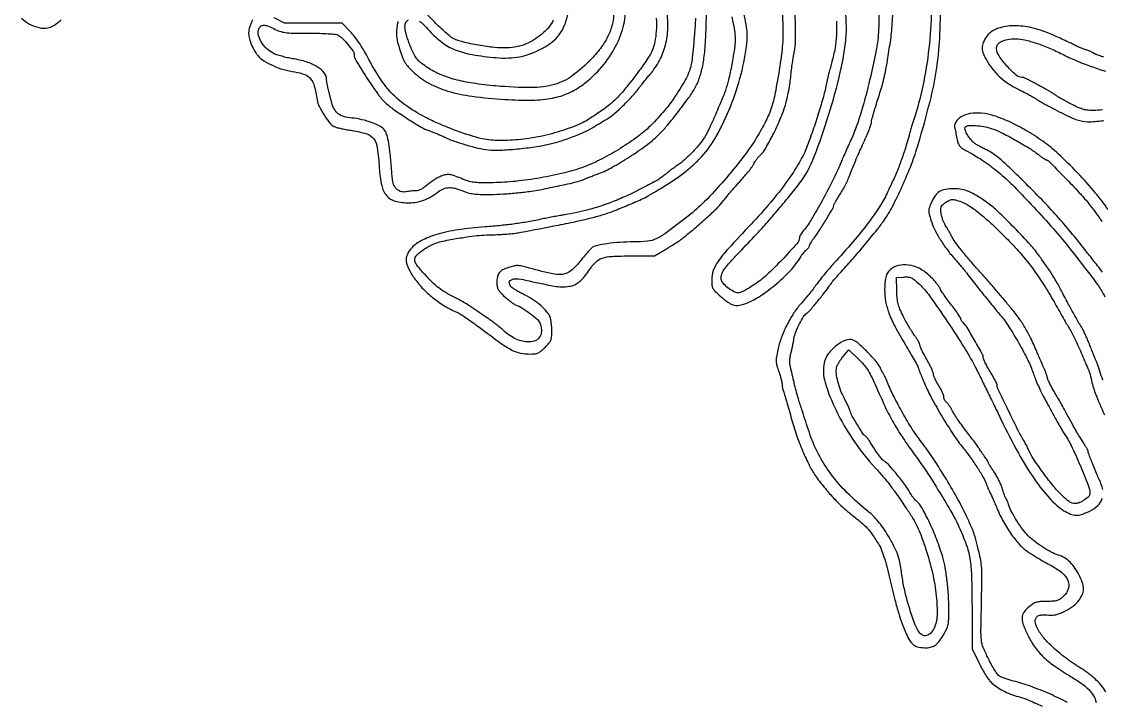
# Model space of a CAD drawing. Extents: x 0 to 2791, y 427 to 2463.
# Drawn here: x 768 to 1396, y 822 to 1217 of the extents above; entities that cross this region are included whole.
import ezdxf

# ---------------------------------------------------------------- set-up
doc = ezdxf.new("R2010")
doc.units = 0

msp = doc.modelspace()

# ---------------------------------------------------------------- linework, layer by layer
for points in [[(1159.620332, 1219.542266, -0.003709), (1158.987536, 1210.055557, -0.009907), (1157.690808, 1196.27705, -0.052713), (1156.049621, 1188.902449, -0.055806), (1152.937464, 1182.219154, -0.011909), (1146, 1171.422275, -0.021381), (1143.410667, 1167.927703, -0.009325), (1139.694407, 1163.507491, -0.009369), (1135.727716, 1159.132416, -0.01701), (1132.300748, 1155.731637, -0.03264), (1124.679997, 1149.540128, -0.017655), (1114.579017, 1142.897351, -0.01764), (1103.975548, 1136.950296, -0.031008), (1094.77576, 1132.909384, -0.0282), (1083.363916, 1129.435622, -0.016685), (1069.426079, 1126.526951, -0.016479), (1054.950699, 1124.495708, -0.02269), (1041.843109, 1123.694002, -0.005709), (1034.37984, 1123.661919, -0.032034), (1030.399475, 1123.945656, -0.046538), (1027.169412, 1124.695886, -0.020847), (1023.089256, 1126.24526, 0.011285), (1019.352275, 1127.746674, 0.050603), (1017.075417, 1128.348332, 0.070077), (1015.096859, 1128.382562, 0.035116), (1012.637066, 1127.902272, 0.046273), (1010.773315, 1127.210282, 0.021089), (1008.478956, 1125.986012, 0.020672), (1006.152438, 1124.482698, 0.0267), (1004.15702, 1122.907012, -0.021758), (1002.088543, 1121.240197, -0.034015), (1000.160362, 1120.013073, -0.040534), (998.432575, 1119.246173, -0.084378), (996.98421, 1119, 0.016538), (995.727341, 1118.958416, 0.009162), (994.197667, 1118.828898, 0.009128), (992.65135, 1118.640802, 0.014524), (991.337634, 1118.417527, -0.048556), (989.862671, 1118.269001, -0.065073), (988.530667, 1118.438591, -0.063253), (987.258834, 1118.950916, -0.04279), (985.962634, 1119.827843, -0.075394), (984.599317, 1121.321042, -0.082184), (983.788922, 1123.109458, -0.041287), (983.277886, 1125.934948, -0.006256), (982.796441, 1131.660316, 0.007257), (982.039587, 1140.450145, 0.018741), (981.164521, 1146.756276, 0.025231), (980.125012, 1151.281192, 0.077575), (978.815591, 1154.128031, 0.125046), (976.356748, 1156.355443, 0.031885), (971.416019, 1158.582638, 0.031806), (965.508454, 1160.38527, 0.035414), (959.627952, 1161.344981, -0.046844), (955.051145, 1162.199577, -0.093115), (951.764163, 1163.844148, -0.102236), (949.490557, 1166.449916, -0.065371), (947.983182, 1170.190114, 0.000045), (947.534446, 1171.928345, 0.000026), (946.99506, 1174.016489, 0.000026), (946.454064, 1176.109961, 0.000044), (946, 1177.86602, -0.010998), (945.617181, 1179.492784, -0.010063), (945.29375, 1181.183638, -0.010121), (945.065981, 1182.704763, -0.032109), (945, 1183.731161, 0.17384), (943.612399, 1187.601578, 0.083479), (939.578236, 1191.109552, 0.061865), (933.277238, 1193.965836, 0.035749), (925.163631, 1195.870374, -0.015416), (922.074036, 1196.464314, -0.013154), (918.85743, 1197.275579, -0.013353), (915.970117, 1198.168955, -0.036258), (913.997846, 1199.001099, -0.070334), (910.115711, 1201.727014, -0.067132), (907.070149, 1205.461643, -0.074365), (905.376933, 1209.448727, -0.141042), (905.470679, 1212.907619, -0.126068), (906.548175, 1214.633355, -0.179793), (908.191693, 1215.33998, -0.10294), (910.644431, 1214.957011, -0.027251), (914.293093, 1213.351479, 0.03181), (917.789833, 1211.850664, 0.053182), (920.89913, 1211.104371, 0.028665), (925.215421, 1210.793129, 0.00369), (934.48893, 1210.725532, -0.005887), (940.782004, 1210.65201, -0.010323), (945.984689, 1210.422412, -0.008881), (950.058451, 1210.085523, -0.095126), (951.640661, 1209.613453, -0.079638), (954.0213, 1207.846235, -0.01905), (957.335776, 1204.180995, -0.015073), (960.381393, 1200.312547, -0.16056), (961, 1198.435803, 0.137497), (961.963086, 1194.999801, 0.006823), (968.257843, 1184.964076, 0.010845), (974.764366, 1175.361865, 0.051545), (979.135239, 1170.380632, 0.032776), (984.176711, 1166.286733, 0.010893), (992.064053, 1160.951528, 0.009604), (1000.013615, 1156.036645, 0.055828), (1004.5, 1154.017047, -0.012848), (1006.320281, 1153.378992, -0.007205), (1008.5, 1152.515332, -0.007186), (1010.678269, 1151.578852, -0.011624), (1012.5, 1150.713084, 0.029076), (1017.534031, 1148.532553, 0.013013), (1024.37557, 1146.230351, 0.013032), (1031.528602, 1144.231317, 0.022013), (1037.625927, 1142.979883, 0.046894), (1043.690148, 1142.587025, 0.013125), (1053.186997, 1143.112507, 0.01341), (1063.688206, 1144.254703, 0.016036), (1073.5, 1145.910992, 0.026304), (1079.738641, 1147.516579, 0.013331), (1087.410149, 1150.154145, 0.013086), (1094.722017, 1153.108441, 0.036422), (1099.623994, 1155.678991, -0.00176), (1101.665797, 1156.937195, -0.001113), (1104.055864, 1158.391131, -0.001117), (1106.410704, 1159.809291, -0.00206), (1108.33302, 1160.950391, 0.045641), (1112.226307, 1163.746358, 0.014278), (1117.524923, 1168.609562, 0.014757), (1122.784455, 1174.031952, 0.025867), (1126.757796, 1178.85679, -0.006747), (1128.053388, 1180.558628, -0.003308), (1129.746789, 1182.692583, -0.003281), (1131.535976, 1184.88722, -0.004761), (1133.146273, 1186.798812, 0.055226), (1138.665451, 1194.879383, 0.060315), (1142.086402, 1203.741039, 0.055867), (1143.457113, 1213.734367, 0.038079), (1142.86697, 1225.199446, 0.013082)], [(986.459908, 1217.594144, 0.018266), (986.014965, 1215.105871, 0.020318), (985.649017, 1211.450793, 0.042924), (985.724835, 1208.605334, 0.036729), (986.299412, 1205.549573, 0.011412), (987.601044, 1201.058709, 0.015407), (989.156017, 1196.602638, 0.045326), (990.588022, 1193.691452, 0.04778), (992.47779, 1191.170291, 0.018642), (995.530255, 1188.05983, 0.065417), (1004.426396, 1181.615923, 0.051535), (1015.424089, 1177.053381, 0.039662), (1029.678517, 1174.000365, 0.017823), (1048.749742, 1172.162578, 0.018041), (1064.742202, 1171.773126, 0.044365), (1076.42473, 1172.950039, 0.057575), (1085.749285, 1175.876381, 0.056956), (1094.197768, 1180.859563, 0.0546), (1105.03191, 1191.070413, 0.056732), (1113.23998, 1203.261448, 0.061519), (1117.953676, 1215.924607, 0.09587), (1118.444571, 1227.521061, 0.082567)], [(1210.024611, 1225, -0.004557), (1210.419823, 1214.351024, -0.015737), (1210.395733, 1207.447137, -0.019126), (1209.943318, 1201.27828, -0.009494), (1208.922905, 1193.5, -0.007869), (1206.23955, 1177.401841, -0.031426), (1203.827374, 1167.702029, -0.040616), (1200.541021, 1159.655853, -0.020016), (1195.152957, 1150, -0.026616), (1187.097405, 1138.281086, -0.015227), (1176.22225, 1124.993528, -0.015196), (1164.841393, 1112.696635, -0.033877), (1155.311638, 1104.237575, -0.004551), (1142.367939, 1094.415727, -0.049996), (1136.782918, 1091.067088, -0.085564), (1131.701016, 1089.663436, -0.024423), (1123.5, 1089.253547, 0.017048), (1115.651603, 1088.97721, 0.019205), (1108.148358, 1088.166017, 0.017333), (1101.885259, 1087.021389, 0.119439), (1099.094396, 1085.662295, 0.038521), (1098.276514, 1084.872491, 0.004066), (1096.529548, 1082.871505, 0.005008), (1094.489078, 1080.4469, 0.003999), (1092.336824, 1077.793893, -0.050201), (1087.03829, 1072.371912, -0.148757), (1082.300941, 1070.36203, -0.084129), (1075.676174, 1070.773061, -0.009616), (1061.118977, 1074.475559, 0.015763), (1057.930075, 1075.245028, 0.054372), (1055.816608, 1075.449846, 0.057256), (1053.765828, 1075.189205, 0.01883), (1050.836953, 1074.351878, 0.039365), (1047.35643, 1072.901606, 0.111923), (1045.352961, 1071.22636, 0.117589), (1044.323322, 1068.904287, 0.045847), (1044, 1065.385629, 0.048682), (1044.209714, 1063.236805, 0.081607), (1044.843012, 1061.541077, 0.05946), (1046.137786, 1059.798635, 0.015788), (1048.600843, 1057.355269, 0.014016), (1050.519939, 1055.666038, 0.015179), (1052.481503, 1054.132962, 0.014811), (1054.235418, 1052.924222, 0.068163), (1055.350843, 1052.402255, -0.066039), (1058.591787, 1050.902319, -0.019515), (1063.101924, 1047.787774, -0.017319), (1067.305841, 1044.401929, -0.108035), (1068.953012, 1042.202947, -0.090665), (1070.01753, 1037.978077, -0.141072), (1069.224095, 1034.332536, -0.154851), (1066.700384, 1031.890569, -0.115934), (1062.911177, 1031, -0.052104), (1059.016502, 1031.406961, -0.053002), (1055.313595, 1032.61, -0.047809), (1051.636039, 1034.694114, -0.030989), (1047.810387, 1037.744277, 0.01107), (1045.833537, 1039.453458, 0.006887), (1043.444301, 1041.373699, 0.006909), (1041.034131, 1043.20366, 0.012413), (1039, 1044.627664, -0.001841), (1036.917651, 1046.020765, -0.000983), (1034.353125, 1047.757496, -0.000979), (1031.741564, 1049.541066, -0.001527), (1029.5, 1051.088473, 0.014339), (1027.100547, 1052.655656, 0.007094), (1023.971469, 1054.513148, 0.007034), (1020.668914, 1056.34947, 0.010219), (1017.700745, 1057.868255, -0.026612), (1013.149056, 1060.388828, -0.035149), (1009.317196, 1063.178061, -0.027101), (1005.237024, 1067.007183, -0.009105), (999.699517, 1073.014443, -0.04328), (996.899712, 1076.774749, -0.187229), (996.401352, 1079.462485, -0.167184), (997.832538, 1081.972929, -0.033076), (1001.998172, 1085.174146, -0.024817), (1005.124266, 1087.045782, -0.033542), (1008.127659, 1088.39708, -0.029818), (1011.547351, 1089.440372, -0.014686), (1015.998172, 1090.375669, -0.004261), (1024.811527, 1091.881592, -0.011904), (1031.023475, 1092.737393, -0.01441), (1036.565987, 1093.20563, -0.009322), (1043, 1093.442639, 0.011002), (1046.729049, 1093.592557, 0.007754), (1050.9125, 1093.918232, 0.007829), (1054.905944, 1094.354671, 0.016278), (1058, 1094.844682, 0.000842), (1079.822757, 1099.071159, 0.004867), (1091.331962, 1101.436839, 0.009085), (1099.099336, 1103.26065, 0.012514), (1106, 1105.198886, 0.018126), (1111.689217, 1107.18003, 0.005665), (1120.070648, 1110.553682, 0.004664), (1128.267778, 1114.051592, 0.035109), (1132, 1116.00815, -0.003389), (1132.890272, 1116.549407, -0.000516), (1134.675, 1117.615466, -0.000578), (1136.784284, 1118.869139, -0.0005), (1139, 1120.179616, 0.013037), (1146.361677, 1124.786595, 0.018205), (1152.674349, 1129.309069, 0.019877), (1158.173692, 1133.920555, 0.022229), (1163.079066, 1138.792804, 0.060172), (1171.827198, 1150.940081, 0.030997), (1179.853812, 1167.903208, 0.030072), (1186.112499, 1186.798143, 0.037298), (1189.52209, 1205, 0.06747), (1189.300801, 1214.171857, 0.023254), (1186.589911, 1227.186567, 0.02233)], [(1076.878711, 1218.289192, -0.100167), (1071.25262, 1211.097675, -0.028767), (1065.966321, 1207.081161, -0.049009), (1061.086073, 1204.451172, -0.051413), (1055.956834, 1202.900359, -0.035524), (1049.930654, 1202.174608, -0.038611), (1042.738201, 1202.378535, -0.016928), (1033.290627, 1203.703951, -0.016214), (1024.210028, 1205.598248, -0.057321), (1018.62855, 1207.652117, -0.054249), (1016.959343, 1208.735047, -0.009915), (1014.1484, 1211.120653, -0.010559), (1010.959054, 1214.06028, -0.009418), (1007.77026, 1217.244169), (1000.04052, 1225.258352)], [(1241.53996, 1217.677373, -0.028356), (1241.598436, 1209.558222, -0.031873), (1240.752599, 1202.119297, -0.023219), (1238.908211, 1194, 0.003398), (1238.056133, 1190.835241, 0.003008), (1237.211021, 1187.528125, 0.003021), (1236.485771, 1184.540313, 0.009209), (1236.043059, 1182.5, -0.016678), (1234.274614, 1174.89939, -0.008745), (1231.596484, 1165.566425, -0.008224), (1228.303773, 1155.405635, -0.007875), (1224.633022, 1145.209887, -0.042716), (1220.021438, 1135.58244, -0.022374), (1212.770538, 1124.438277, -0.019779), (1203.319042, 1112.288316, -0.014469), (1191.925899, 1099.547385, 0.004309), (1178.586682, 1085.226685, 0.03157), (1172.713172, 1077.936538, 0.068631), (1169.946858, 1072.597255, 0.085452), (1169, 1067.097419, 0.027262), (1169.16643, 1064.047227, 0.098693), (1169.748777, 1062.202426, 0.075273), (1171.074287, 1060.468836, 0.011781), (1174.25, 1057.544629, 0.020737), (1178.423487, 1054.175463, 0.078975), (1181.383365, 1052.63424, 0.105667), (1184.202589, 1052.317449, 0.054304), (1187.696893, 1053.051851, 0.063361), (1196.161364, 1057.059638, 0.031046), (1205.811992, 1064.108403, 0.030899), (1214.71652, 1072.482123, 0.051735), (1220.937803, 1080.649644, -0.018064), (1221.725014, 1081.841538, -0.014519), (1222.653551, 1083.065864, -0.014764), (1223.578784, 1084.147939, -0.035916), (1224.337941, 1084.872445, 0.032068), (1224.974001, 1085.470196, 0.034504), (1225.51177, 1086.130681, 0.036831), (1225.887822, 1086.756992, 0.117309), (1226, 1087.22854, -0.123467), (1226.143378, 1087.80032, -0.013327), (1226.823519, 1088.993641, -0.01572), (1227.729843, 1090.388744, -0.012053), (1228.803469, 1091.856096, 0.021453), (1231.712901, 1095.993455, 0.007032), (1235.645493, 1102.323362, 0.002784), (1239.595832, 1108.969421, 0.133463), (1240, 1110.456607, -0.124178), (1240.134988, 1110.991753, -0.006302), (1241.013388, 1112.574036, -0.009759), (1242.128195, 1114.438427, -0.006891), (1243.449831, 1116.49038, 0.018983), (1244.945998, 1118.941522, 0.01045), (1246.596891, 1122.042834, 0.010405), (1248.14233, 1125.262987, 0.016396), (1249.318783, 1128.093885, -0.004481), (1251.028016, 1132.50023, -0.006741), (1252.604353, 1136.308207, -0.00414), (1254.757455, 1141.20513, -0.000729), (1258.890601, 1150.362274, 0.007907), (1260.08135, 1153.104746, 0.010107), (1261.086614, 1155.669129, 0.008241), (1261.845527, 1157.835857, 0.080277), (1262, 1158.791778, -0.063287), (1262.202807, 1160.387626, -0.00668), (1263.192647, 1164.018174, -0.005555), (1264.819501, 1169.457104, -0.00137), (1267.613331, 1178.347103, 0.016224), (1268.915304, 1182.965313, 0.012155), (1270.058501, 1188.125106, 0.008224), (1271.290491, 1195.001531, 0.002474), (1272.940426, 1205.5, 0.022796), (1274.08816, 1216.353962, 0.014661), (1274.473567, 1229.008077, 0.01474)], [(1266.323474, 1228.5, -0.004034), (1266.24398, 1216.865757, -0.016145), (1265.908028, 1209.751488, -0.02099), (1265.160716, 1203.628396, -0.010664), (1263.735122, 1196, -0.008029), (1260.456148, 1181.482347, -0.010468), (1256.966172, 1168.316929, -0.0116), (1253.475724, 1157.162222, -0.026709), (1250.216901, 1149, 0.002287), (1248.545411, 1145.342841, 0.00182), (1246.773973, 1141.38125, 0.001839), (1245.159468, 1137.698522, 0.004627), (1244.017811, 1135, -0.018437), (1239.499932, 1125.092836, -0.009891), (1233.239404, 1113.198522, -0.009245), (1226.856345, 1102.121593, -0.036214), (1222.314304, 1095.673275, 0.015794), (1221.428195, 1094.5184, 0.019468), (1220.679827, 1093.385932, 0.018197), (1220.131476, 1092.402451, 0.118612), (1220, 1091.856019, -0.183648), (1218.669397, 1088.355499, -0.008633), (1209.969021, 1078.898697, -0.014845), (1200.855249, 1069.881352, -0.044275), (1193.937985, 1064.491751, -0.010391), (1187.911595, 1060.775146, -0.090039), (1184.96428, 1059.691779, -0.153488), (1182.505953, 1060.01804, -0.047628), (1179.253935, 1061.931011, -0.036852), (1176.246527, 1064.467111, -0.105237), (1174.739108, 1066.733939, -0.135989), (1174.490294, 1069.054376, -0.081388), (1175.384443, 1071.700021, -0.043073), (1176.948347, 1074.116316, -0.016778), (1179.495922, 1077.177549, -0.007692), (1183.978939, 1082.057693, -0.000956), (1193.909944, 1092.5, 0.009448), (1199.855117, 1098.967756, 0.004926), (1207.031537, 1107.240148, 0.004907), (1214.196154, 1115.834704, 0.007772), (1220.146421, 1123.352167, 0.068428), (1227.636624, 1136.514359, 0.01713), (1236.049877, 1159.817961, 0.018274), (1243.20382, 1185.108987, 0.032125), (1246.98352, 1206.5, 0.037312), (1247.331181, 1216.133718, 0.014527), (1246.430599, 1229.441827, 0.014605)], [(1376.00405, 821.198323, 0.016308), (1365.68731, 826.134159, 0.016619), (1354.439718, 830.631749, 0.026246), (1344.5, 833.648636, -0.011551), (1342.052358, 834.313679, -0.011856), (1339.659378, 835.085798, -0.011666), (1337.61791, 835.852245, -0.047999), (1336.44682, 836.459564, -0.094912), (1335.40482, 837.457085, -0.012588), (1333.692429, 839.999324, -0.014214), (1331.803876, 843.155859, -0.011496), (1329.953359, 846.644092, -0.018823), (1326.964363, 853.211309, -0.073818), (1325.899785, 857.52214, -0.027997), (1325.66907, 863.471064, -0.000941), (1326.118476, 887, 0.005866), (1326.194667, 895.239206, 0.020663), (1325.96267, 900.53193, 0.026447), (1325.330729, 905.081859, 0.015077), (1324.113197, 910.5, 0.003918), (1322.438626, 916.8195, 0.020204), (1321.34399, 920.269121, 0.019295), (1319.954721, 923.685187, 0.00337), (1317.046518, 930, 0.017449), (1311.686975, 940.467513, 0.010258), (1304.593414, 952.612564, 0.010268), (1297.041964, 964.402348, 0.018183), (1290.272319, 973.754321, -0.026615), (1285.687069, 980.318825, -0.010977), (1280.160791, 989.653233, -0.011065), (1274.944229, 999.422482, -0.021315), (1271.281594, 1007.5, 0.007868), (1270.751231, 1008.758565, 0.006856), (1270.157379, 1010.059375, 0.00691), (1269.587845, 1011.221153, 0.02019), (1269.152197, 1012, -0.01318), (1268.709318, 1012.766361, -0.004716), (1268.117217, 1013.88121, -0.004675), (1267.490538, 1015.11663, -0.005513), (1266.921363, 1016.297736, 0.072007), (1264.698763, 1019.676832, 0.013494), (1259.622537, 1025.097918, 0.012206), (1254.275572, 1030.250036, 0.095063), (1251.342776, 1032.059776, 0.188841), (1246.978923, 1032.016291, 0.070294), (1241.573076, 1028.895161, 0.066372), (1236.852352, 1024.068294, 0.106785), (1234.468353, 1018.855914, 0.129333), (1234.933977, 1007.514881, 0.038555), (1241.338968, 991.259455, 0.036461), (1251.520525, 973.693664, 0.035533), (1264.225411, 957.631815, -0.006993), (1268.931411, 952.333682, -0.014405), (1272.432495, 948.034936, -0.010895), (1276.237866, 942.847318, -0.002519), (1282.408628, 933.943823, -0.013394), (1286.029886, 928.346498, -0.025564), (1288.580291, 923.637057, -0.022847), (1290.810153, 918.356027, -0.008607), (1293.460563, 910.782351, -0.02364), (1297.417571, 896.603073, -0.029948), (1299.65139, 883.187581, -0.032897), (1300.09845, 871.831494, -0.103468), (1298.349174, 864.447911, -0.074995), (1296.428538, 861.570286, -0.143415), (1294.076684, 860.135907, -0.1797), (1291.696456, 860.357504, -0.128538), (1289.639051, 862.104939, -0.06515), (1287.209346, 866.761775, -0.013022), (1284.212684, 875.663066, -0.014577), (1281.543788, 885.323703, -0.025258), (1279.972306, 893.5, 0.010864), (1278.637392, 901.714161, 0.035313), (1277.254993, 907.051662, 0.038981), (1275.211121, 911.859729, 0.015537), (1271.705901, 918.112386, 0.012901), (1268.677963, 922.859203, 0.023689), (1265.936483, 926.533753, 0.02684), (1263.116717, 929.609423, 0.023759), (1259.871103, 932.5, -0.025604), (1247.690791, 943.428721, -0.037336), (1238.254194, 954.326329, -0.040471), (1231.108892, 965.770601, -0.039325), (1225.821378, 978.324716, -0.000871), (1221.633445, 991.035565, -0.004689), (1219.431427, 997.977736, -0.008521), (1218.054998, 1002.751162, -0.012468), (1217.020813, 1007, 0.001959), (1216.495267, 1009.37532, 0.001503), (1215.903166, 1011.96627, 0.00152), (1215.334581, 1014.38684, 0.003609), (1214.893171, 1016.183045, -0.035488), (1214.557718, 1018.055812, -0.031881), (1214.473822, 1020.026106, -0.030524), (1214.64266, 1022.075099, -0.026725), (1215.062684, 1024.183045, 0.007404), (1215.536937, 1026.161132, 0.004277), (1216.051793, 1028.55377, 0.004273), (1216.527525, 1030.964284, 0.007149), (1216.881186, 1033, -0.054273), (1217.903763, 1036.750898, -0.023475), (1220.024459, 1041.48021, -0.021009), (1222.455784, 1045.821857, -0.111542), (1224.348062, 1047.755188, 0.071972), (1225.950019, 1049.153589, 0.004369), (1230.065941, 1054.033206, 0.007209), (1234.131501, 1059.086015, 0.016951), (1236.980632, 1063, -0.017526), (1238.235429, 1064.71962, -0.006218), (1240.145448, 1067.091931, -0.006162), (1242.309009, 1069.646986, -0.007216), (1244.425597, 1072.015083, 0.006245), (1251.47915, 1079.876021, 0.005449), (1258.666535, 1088.273169, 0.00547), (1264.989903, 1095.996052, 0.016531), (1269.06166, 1101.441028, 0.032688), (1274.116504, 1109.803836, 0.013717), (1279.850476, 1121.647006, 0.013676), (1285.199786, 1134.437723, 0.01994), (1289.145786, 1146, 0.009915), (1296.024378, 1170.933339, 0.024143), (1299.831951, 1189.613172, 0.0263), (1301.640814, 1207.602717, 0.013965), (1302.082037, 1230, 0.00974)], [(767.563698, 1219.380499, 0.068243), (772.22815, 1215.974895, 0.06841), (777.623974, 1213.957596, 0.091982), (782.826733, 1213.761262, 0.070959), (784.394668, 1214.224732, 0.02969), (786.344381, 1215.260808, 0.027178), (788.439322, 1216.70067, 0.023333), (790.47987, 1218.430432, 0.015298)], [(901.973033, 1218.510816, 0.030897), (900.57587, 1215.215037, 0.023289), (899.825867, 1212.72551, 0.062041), (899.600236, 1210.88711, 0.055728), (899.821636, 1208.938639, 0.016049), (900.592465, 1206.00059, 0.028724), (901.372605, 1203.837268, 0.02003), (902.48653, 1201.493037, 0.02027), (903.74051, 1199.324002, 0.038974), (904.94325, 1197.717416, 0.072384), (908.527351, 1194.663191, 0.035919), (913.809998, 1191.849407, 0.033572), (920.025751, 1189.57698, 0.033405), (926.5, 1188.152358, -0.049949), (932.297229, 1186.674411, -0.137109), (935.69846, 1184.236175, -0.106846), (937.825602, 1179.979624, -0.024039), (939.463764, 1172, 0.078371), (940.768517, 1167.938452, 0.029077), (943.788185, 1162.729833, 0.026946), (947.266499, 1158.032746, 0.131717), (949.938147, 1156.135169, 0.030694), (951.381261, 1155.697778, 0.006774), (953.906483, 1155.134758, 0.00702), (956.848118, 1154.563585, 0.006705), (959.849879, 1154.065812, -0.035692), (968.33843, 1152.147328, -0.164237), (972.388301, 1149.261016, -0.124118), (974.468633, 1144.038339, -0.016884), (975.632656, 1132.23809, 0.036186), (977.034547, 1122.062053, 0.125052), (979.953966, 1116.140667, 0.153796), (984.946076, 1113.019716, 0.064451), (992.899223, 1112.021962, 0.043431), (997.296632, 1112.422028, 0.045052), (1001.50301, 1113.575219, 0.042166), (1005.667825, 1115.545631, 0.030507), (1009.94428, 1118.391536, -0.060456), (1013.033177, 1120.190657, -0.093264), (1016.040312, 1120.865193, -0.075591), (1019.529424, 1120.457833, -0.028303), (1024.21298, 1118.886428, 0.029085), (1027.40283, 1117.821724, 0.034639), (1030.514593, 1117.207935, 0.025827), (1034.342158, 1116.92473, 0.008455), (1040, 1116.894716, 0.011553), (1047.960595, 1117.171135, 0.010391), (1056.187076, 1117.819032, 0.010685), (1064.074896, 1118.776112, 0.015397), (1071, 1119.985589, 0.001351), (1081.990233, 1122.286748, 0.006677), (1088.157789, 1123.681838, 0.011691), (1092.159565, 1124.742921, 0.029438), (1095, 1125.75226, -0.003867), (1096.684596, 1126.44976, -0.001749), (1098.902277, 1127.338939, -0.001731), (1101.249248, 1128.261047, -0.002368), (1103.369454, 1129.074059, 0.037151), (1111.20014, 1132.719512, 0.015566), (1121.176485, 1138.714466, 0.015653), (1130.882276, 1145.404915, 0.032339), (1137.929423, 1151.334443, 0.028067), (1142.424527, 1156.154427, 0.007795), (1148.916183, 1164.201384, 0.007971), (1155.195735, 1172.508283, 0.024582), (1159.066213, 1178.38765, 0.051463), (1161.811113, 1184.369467, 0.033845), (1163.758003, 1191.696586, 0.026755), (1165.03936, 1200.885849, 0.013173), (1165.731871, 1212.668694, 0.00477), (1165.933193, 1221.489096, 0.01676)], [(1136.783547, 1219.501925, -0.029193), (1136.722019, 1211.982305, -0.027379), (1135.955203, 1205.691418, -0.057237), (1134.544765, 1200.971634, -0.04623), (1131.90088, 1196.098878, -0.012711), (1126.860892, 1188.963206, -0.007358), (1119.58632, 1179.494267, -0.02344), (1114.348281, 1173.481794, -0.031307), (1109.463889, 1168.979986, -0.024162), (1103.625963, 1164.689817, -0.003962), (1096.956135, 1160.343599, -0.0243), (1093.3966, 1158.300804, -0.028984), (1089.910744, 1156.767219, -0.007089), (1084, 1154.660857, -0.027103), (1071.107863, 1151.037838, -0.027539), (1057.967667, 1148.853827, -0.029274), (1045.700804, 1148.226346, -0.049815), (1035.499027, 1149.321819, -0.025864), (1028.728447, 1151.110142, -0.011393), (1019.970898, 1154.136612, -0.011384), (1011.016293, 1157.695424, -0.017785), (1003.5, 1161.202972, -0.031127), (992.045946, 1167.982301, -0.050811), (983.406992, 1175.232074, -0.04814), (976.101105, 1184.362026, -0.024861), (968.714059, 1197, 0.014886), (966.386153, 1201.171407, 0.014352), (963.786943, 1205.249081, 0.015075), (961.186467, 1208.843308, 0.029772), (958.875061, 1211.5), (953.972716, 1216.5), (937.236358, 1216.5), (920.5, 1216.5), (914.572418, 1219.75, 0.010886)], [(1112, 1222.607316, -0.059238), (1111.209048, 1215.95465, -0.052391), (1108.871476, 1209.374909, -0.046397), (1104.904805, 1202.739075, -0.030827), (1099.235321, 1195.913507, -0.045698), (1088.101853, 1186.055921, -0.089042), (1077.483621, 1180.851324, -0.071008), (1064.155989, 1179.022774, -0.020916), (1043.5, 1179.999591, -0.014321), (1030.075924, 1181.587208, -0.028676), (1019.618192, 1183.747344, -0.035566), (1011.147787, 1186.668846, -0.045653), (1003.895513, 1190.578901, -0.015553), (1000.258208, 1193.158187, -0.0468), (998.016652, 1195.210925, -0.053388), (996.358527, 1197.489238, -0.025259), (994.704346, 1200.730059, -0.012045), (993.641083, 1203.263588, -0.008953), (992.585408, 1206.108211, -0.009061), (991.685776, 1208.829043, -0.020178), (991.123297, 1210.936191, -0.040742), (990.594444, 1214.714551, -0.135469), (991.116489, 1217.143893, -0.185178), (992.67409, 1218.520015, -0.089591)], [(1180.63678, 1220.234274, -0.019824), (1181.595248, 1216.072846, -0.012079), (1182.443593, 1210.900767, -0.035831), (1182.683402, 1207.315605, -0.030988), (1182.425661, 1203.462826, -0.007302), (1181.503275, 1197.072846, -0.006916), (1180.724633, 1192.585121, -0.005781), (1179.77728, 1187.843273, -0.00584), (1178.810012, 1183.526514, -0.015854), (1177.992514, 1180.5, -0.022126), (1175.791016, 1174.27185, -0.006341), (1171.835385, 1164.828996, -0.006199), (1167.664043, 1155.532513, -0.024683), (1164.758905, 1150, -0.040358), (1161.989832, 1146.06791, -0.019074), (1157.838207, 1141.450871, -0.019041), (1153.231509, 1137.053063, -0.031774), (1149, 1133.764891, 0.007267), (1147.093925, 1132.428128, 0.005888), (1145.0875, 1130.940735, 0.005954), (1143.269485, 1129.525085, 0.015309), (1142, 1128.446824, -0.055935), (1137.821875, 1125.445126, -0.009033), (1128.985615, 1120.69592, -0.010665), (1119.251392, 1115.94835, -0.016807), (1110.685643, 1112.338573, -0.010974), (1103.66395, 1109.828834, -0.014421), (1097.147234, 1107.866503, -0.014725), (1090.640178, 1106.314075, -0.0123), (1083.651149, 1105.041184, 0.004887), (1080.901024, 1104.582322, 0.002421), (1077.419748, 1103.949039, 0.002402), (1073.815621, 1103.25743, 0.003517), (1070.651149, 1102.61126, -0.007611), (1062.196531, 1100.956858, -0.010247), (1054.493953, 1099.733377, -0.009834), (1046.504893, 1098.791421, -0.006219), (1037.155732, 1097.992386, 0.018388), (1021.388962, 1096.257519, 0.035707), (1009.024716, 1093.52187, 0.045812), (999.812597, 1089.835057, 0.100602), (993.902667, 1085.126082, 0.08258), (991.786158, 1081.536043, 0.122477), (991.33598, 1077.929358, 0.090103), (992.627833, 1073.742529, 0.029995), (995.934516, 1068.213316, 0.042914), (1000.670391, 1062.413134, 0.03101), (1006.847757, 1056.79191, 0.030756), (1013.748195, 1051.919544, 0.039404), (1020.662724, 1048.367563, -0.04088), (1022.542579, 1047.394873, -0.007243), (1025.876416, 1045.240576, -0.007797), (1029.717873, 1042.591165, -0.006951), (1033.626276, 1039.721881, 0.004549), (1046.542127, 1030.144101, 0.037441), (1052.764208, 1026.293889, 0.073621), (1057.73119, 1024.579784, 0.046045), (1063.867647, 1024.005577, 0.033273), (1066.356676, 1024.168206, 0.077032), (1068.148639, 1024.694236, 0.066558), (1069.850986, 1025.790701, 0.02007), (1072.117647, 1027.882353, 0.019994), (1074.348978, 1030.299645, 0.078929), (1075.400399, 1032.022655, 0.078282), (1075.87052, 1033.993817, 0.019473), (1076, 1037.317253, 0.015855), (1075.926449, 1039.636238, 0.014574), (1075.705893, 1042.012301, 0.014753), (1075.384908, 1044.118896, 0.045684), (1074.998783, 1045.5032, 0.086447), (1073.175396, 1048.574342, 0.035638), (1069.763143, 1052.027095, 0.033019), (1065.379474, 1055.387594, 0.030982), (1060.5, 1058.220923, -0.008004), (1058.074602, 1059.484049, -0.008595), (1055.748438, 1060.795423, -0.008222), (1053.790948, 1061.987431, -0.039798), (1052.75, 1062.767278, -0.154154), (1051.289673, 1065.190416, -0.340609), (1052.11871, 1067.046381, -0.13862), (1055.514671, 1067.800967, -0.044109), (1060.690932, 1067.045121, 0.01318), (1077.422144, 1063.534924, 0.082488), (1086.132781, 1063.396949, 0.144064), (1092.086267, 1066.162897, 0.07027), (1097.591427, 1072.575469, -0.05196), (1101.353377, 1077.295484, -0.114993), (1105.219306, 1079.7466, -0.072421), (1110.879258, 1080.843901, -0.012072), (1121.983911, 1081.096707), (1135.755067, 1081.07768), (1142.627533, 1085.194871, 0.005048), (1145.450059, 1086.924762, 0.004991), (1148.247857, 1088.717741, 0.004907), (1150.665554, 1090.335521, 0.019161), (1152.109851, 1091.406031, 0.006859), (1160.144407, 1098.035621, 0.009776), (1167.07998, 1104.157357, 0.010758), (1172.598554, 1109.446982, 0.03383), (1175.970164, 1113.311174, -0.009821), (1177.907061, 1115.758811, -0.004471), (1180.529773, 1118.885157, -0.004426), (1183.353675, 1122.132195, -0.006067), (1185.955443, 1125, 0.01012), (1188.374025, 1127.709703, 0.010575), (1190.644861, 1130.476281, 0.010301), (1192.504317, 1132.945001, 0.045111), (1193.43433, 1134.515, -0.03079), (1194.173269, 1135.847956, -0.017477), (1195.219361, 1137.36821, -0.017401), (1196.384637, 1138.831676, -0.027347), (1197.493854, 1139.994226, 0.074285), (1200.431039, 1143.714503, 0.013231), (1204.641742, 1151.541664, 0.015156), (1208.7017, 1160.238026, 0.024088), (1211.581736, 1167.92895, 0.019435), (1212.566642, 1171.470083, 0.009537), (1213.55762, 1176.04453, 0.009447), (1214.407797, 1180.842667, 0.013554), (1214.964817, 1185.124315, -0.005172), (1215.427485, 1189.215664, -0.00469), (1215.988793, 1193.432596, -0.004699), (1216.562028, 1197.197244, -0.014991), (1217.043316, 1199.693285, 0.055246), (1217.772405, 1206.289592, 0.005902), (1217.585652, 1221.723668, 0.004754)], [(999.12542, 1217.743875, -0.043464), (1001.297415, 1215.843866, -0.008749), (1004.79187, 1212.075655, 0.048963), (1012.025434, 1205.434547, 0.065792), (1019.765888, 1201.06942, 0.053089), (1029.600805, 1198.283823, 0.020732), (1043.621597, 1196.472607, 0.030534), (1050.854169, 1196.284789, 0.040498), (1057.390491, 1197.046668, 0.040559), (1063.710798, 1198.85085, 0.030766), (1070.293796, 1201.795761, 0.04385), (1076.058631, 1205.489259, 0.065727), (1080.265797, 1209.724426, 0.065166), (1083.253626, 1214.934695, 0.042274), (1085.348834, 1221.566169, 0.035817)], [(1296.845261, 1224.035103, -0.023148), (1295.350776, 1201.860275, -0.02309), (1291.803972, 1179.84775, -0.028698), (1286.408005, 1159.830465, 0.006123), (1285.716265, 1157.659353, 0.003294), (1284.913915, 1154.966781, 0.00328), (1284.131997, 1152.210885, 0.005143), (1283.499738, 1149.830465, -0.017504), (1282.0254, 1144.785682, -0.005392), (1279.45643, 1137.288547, -0.004681), (1276.774877, 1129.948517, -0.029576), (1275.156938, 1126.313461, 0.007661), (1274.614777, 1125.226237, 0.001121), (1273.553723, 1123.00145, 0.001267), (1272.312003, 1120.365522, 0.001087), (1271.018167, 1117.585091, -0.035424), (1266.626985, 1109.626341, -0.018597), (1260.127905, 1100.370811, -0.015068), (1251.369933, 1089.529848, -0.007987), (1239.9062, 1076.606633, 0.008366), (1237.449164, 1073.832548, 0.005347), (1234.683007, 1070.531323, 0.005371), (1232.040683, 1067.236941, 0.009976), (1229.980242, 1064.5, -0.00833), (1227.979387, 1061.823923, -0.005086), (1225.533552, 1058.729421, -0.005097), (1223.047141, 1055.711993, -0.009011), (1220.926032, 1053.281006, 0.040504), (1216.657583, 1047.718126, 0.027216), (1212.680987, 1040.758431, 0.027058), (1209.450913, 1033.338541, 0.037575), (1207.43847, 1026.375903, 0.011674), (1206.665545, 1022.197294, 0.051119), (1206.521629, 1019.693097, 0.056175), (1206.896505, 1017.324613, 0.015992), (1208.003235, 1013.761853, -0.009459), (1208.767657, 1011.409952, -0.010549), (1209.41345, 1009.114412, -0.009939), (1209.882501, 1007.140179, -0.053397), (1210, 1006.043071, 0.035342), (1210.06445, 1005.132403, 0.017535), (1210.267728, 1003.991855, 0.01731), (1210.562304, 1002.818942, 0.024266), (1210.911414, 1001.797053, -0.0221), (1211.436705, 1000.280948, -0.001762), (1212.633242, 996.209134, -0.002383), (1214.020893, 991.338026, -0.001825), (1215.493097, 986, 0.018813), (1218.545774, 976.238006, 0.017179), (1222.407947, 966.427711, 0.017821), (1226.540402, 957.763469, 0.041877), (1230.371557, 951.711817, 0.010696), (1235.816516, 944.831777, 0.017346), (1240.76477, 939.252879, 0.019297), (1245.665521, 934.482133, 0.018944), (1250.948885, 930.072634, -0.012168), (1256.047739, 925.933017, -0.032987), (1259.382319, 922.685168, -0.030657), (1262.393469, 918.894784, -0.009348), (1266.479617, 912.809621, -0.054976), (1267.679014, 910.405735, -0.0116), (1269.200119, 905.961391, -0.011102), (1270.840728, 900.3482, -0.007259), (1272.493846, 893.809621, 0.002746), (1275.642121, 880.866757, 0.010861), (1277.794225, 872.962359, 0.016598), (1279.76637, 867.025893, 0.016648), (1282.126207, 861.23933, 0.03335), (1284.398702, 856.949867, 0.101556), (1286.65026, 854.563237, 0.111257), (1289.534051, 853.376185, 0.044509), (1293.8151, 853.033269, 0.071173), (1296.847829, 853.495139, 0.092367), (1299.340289, 854.784678, 0.070065), (1301.669634, 857.190579, 0.025418), (1304.273602, 861.17807, 0.027909), (1305.754366, 864.079665, 0.054388), (1306.539784, 866.553682, 0.040356), (1306.899354, 869.584997, 0.009565), (1306.992411, 874.67807, 0.014476), (1306.738704, 883.186141, 0.014058), (1305.992907, 891.749282, 0.014784), (1304.853208, 899.5785, 0.027963), (1303.399476, 905.786336, 0.019438), (1299.968406, 915.975417, 0.019325), (1295.750477, 925.887316, 0.019019), (1291.438386, 934.19016, 0.079716), (1287.929317, 938.563968, -0.031607), (1287.000154, 939.518292, -0.016728), (1285.967093, 940.807893, -0.016583), (1284.994675, 942.202842, -0.024596), (1284.246193, 943.490809, 0.040783), (1281.714643, 947.539743, 0.01101), (1277.055884, 953.513922, 0.009472), (1272.199321, 959.241665, 0.067236), (1269.453507, 961.62242, -0.063906), (1268.273165, 962.632204, -0.016293), (1266.642511, 964.556849, -0.016335), (1264.910166, 966.895049, -0.015898), (1263.317664, 969.362247, 0.007953), (1261.820689, 971.764357, 0.010467), (1260.375254, 973.90395, 0.008152), (1259.107944, 975.637089, 0.092988), (1258.483733, 976.204393, -0.110941), (1256.986214, 977.66585, -0.007424), (1253.77465, 982.768417, -0.010463), (1250.786948, 987.914865, -0.051651), (1249.477196, 990.996804, 0.026408), (1249.004137, 992.286965, 0.007494), (1248.133877, 994.239728, 0.007527), (1247.083167, 996.41889, 0.007899), (1245.983555, 998.530396, -0.034005), (1243.926442, 1003.040333, -0.02942), (1242.383179, 1008.009349, -0.030396), (1241.530714, 1012.65349, -0.078833), (1241.65479, 1016.044028, -0.063218), (1242.066511, 1017.28566, -0.02085), (1242.969877, 1018.986877, -0.020388), (1244.139516, 1020.809218, -0.021757), (1245.430094, 1022.489771), (1248.705782, 1026.391486), (1254.275554, 1021.123828, -0.022878), (1257.301608, 1017.987587, -0.035329), (1259.583674, 1014.992781, -0.030139), (1261.655951, 1011.375608, -0.011918), (1264.078508, 1006.178085, 0.007659), (1270.002257, 993.180882, 0.018106), (1274.908419, 983.737847, 0.01965), (1280.232579, 975.144252, 0.010681), (1287.40331, 965, -0.014435), (1293.9237, 955.627281, -0.007383), (1301.586048, 943.518564, -0.007108), (1308.626596, 931.644414, -0.023046), (1312.814074, 923.5, -0.020083), (1317.070391, 913.105815, -0.04649), (1319.200136, 904.95526, -0.033414), (1320.151168, 895.065523, -0.00638), (1320.445766, 877), (1320.532644, 852.5), (1324.319178, 844.5, 0.014414), (1326.003481, 841.191605, 0.012984), (1327.932578, 837.866416, 0.013135), (1329.817733, 834.976003, 0.039547), (1331.302856, 833.151631, 0.053291), (1334.205817, 830.696476, 0.026543), (1338.335014, 828.207471, 0.026035), (1342.923346, 826.062316, 0.035078), (1347.280644, 824.641793, -0.037044), (1352.446124, 822.935327, -0.007718), (1361.21252, 819.140175, -0.008538)], [(1397.172723, 1196.746894, -0.011654), (1394.346742, 1197.701884, -0.011495), (1391.931448, 1198.644748, -0.046251), (1390.533451, 1199.386125, 0.021139), (1389.496132, 1200.004783, 0.021522), (1388.416375, 1200.529645, 0.021899), (1387.441786, 1200.902762, 0.078154), (1386.785183, 1201.012667, -0.08977), (1385.99383, 1201.16397, -0.008078), (1384.115023, 1201.923404, -0.010296), (1381.891733, 1202.918609, -0.007864), (1379.5, 1204.095258, 0.007732), (1376.601413, 1205.522211, 0.003508), (1372.766178, 1207.304309, 0.003473), (1368.694166, 1209.127744, 0.004754), (1365.001883, 1210.708731, 0.047317), (1353.896434, 1214.150063, 0.063517), (1343.403604, 1214.981426, 0.076955), (1334.775357, 1213.219773, 0.145807), (1329.153673, 1208.993983, 0.051638), (1326.976611, 1205.307591, 0.112852), (1326.310885, 1202.114054, 0.098563), (1327.065545, 1198.670279, 0.033431), (1329.440249, 1194.098361, 0.035007), (1333.053773, 1188.992381, 0.040703), (1337.181859, 1184.71145, 0.039271), (1342.078608, 1181.037284, 0.02905), (1348, 1177.747416, -0.005609), (1350.676145, 1176.420664, -0.005484), (1353.342081, 1175.024458, -0.005412), (1355.655125, 1173.748084, -0.020503), (1357.058147, 1172.87614, 0.014049), (1358.430393, 1171.998577, 0.003998), (1360.610258, 1170.712935, 0.004023), (1363.09567, 1169.30033, 0.004253), (1365.558147, 1167.954187, 0.009013), (1376.884896, 1162.147105, 0.051431), (1383.221967, 1159.812691, 0.07062), (1388.994634, 1159.17996, 0.025743), (1397.210538, 1159.866004, 0.012438)], [(1396.352436, 1166.190436, -0.037252), (1391.077523, 1165.740644, -0.027509), (1387.984509, 1165.878098, -0.040557), (1385.311644, 1166.36582, -0.03573), (1382.517425, 1167.332241, -0.016101), (1379, 1168.973658, -0.005981), (1376.30525, 1170.37924, -0.005593), (1373.583488, 1171.880045, -0.005578), (1371.196979, 1173.266395, -0.018981), (1369.688469, 1174.244789, 0.012129), (1368.316042, 1175.161876, 0.005453), (1366.472462, 1176.302139, 0.005395), (1364.497718, 1177.465067, 0.00732), (1362.688469, 1178.469473, -0.00172), (1360.810192, 1179.48485, -0.001079), (1358.619865, 1180.684809, -0.001083), (1356.468565, 1181.875506, -0.001978), (1354.719584, 1182.857565, 0.013373), (1353.177533, 1183.677789, 0.015606), (1351.670303, 1184.37066, 0.014668), (1350.369428, 1184.875739, 0.08546), (1349.647723, 1185, -0.181144), (1346.035932, 1186.352904, -0.031529), (1340.769424, 1191.561219, -0.033278), (1336.157625, 1197.486506, -0.132728), (1334.675337, 1201.800807, -0.1789), (1335.358301, 1204.11455, -0.117515), (1337.513333, 1205.914138, -0.07775), (1341.121941, 1207.056616, -0.036818), (1346, 1207.437017, -0.059327), (1351.0067, 1206.86228, -0.021655), (1357.882194, 1204.914105, -0.020541), (1365.502389, 1202.041545, -0.019481), (1373, 1198.506975, 0.019881), (1380.615335, 1194.924353, 0.013425), (1389.555755, 1191.424549, 0.012803), (1398.000948, 1188.619641, 0.047335)], [(1399.552044, 1108.069199, 0.032149), (1392.372115, 1117.698795, 0.014357), (1381.780068, 1129.447441, 0.014304), (1370.600212, 1140.50292, 0.034442), (1361.572234, 1147.838523, 0.02076), (1351.751122, 1154.16088, 0.025124), (1342.032308, 1159.223292, 0.027699), (1333.15611, 1162.713054, 0.060474), (1326, 1164.151824, 0.057915), (1319.431641, 1163.901497, 0.091079), (1314.115126, 1162.048021, 0.129211), (1310.992233, 1158.994872, 0.197853), (1310.437625, 1155.301067, -0.006586), (1310.750767, 1153.954309, -0.002992), (1311.126675, 1152.184586, -0.002961), (1311.500896, 1150.313472, -0.004059), (1311.813964, 1148.625183, 0.054478), (1312.498206, 1146.281722, 0.105937), (1313.600076, 1144.684923, 0.057759), (1315.68927, 1143.128437, 0.00769), (1320.5, 1140.440439, -0.01985), (1324.17195, 1138.269931, -0.009918), (1328.646875, 1135.251734, -0.00983), (1333.162278, 1131.939525, -0.01429), (1337, 1128.829002, -0.021241), (1344.928844, 1121.410271, -0.006418), (1356.331268, 1109.492676, -0.006677), (1367.762701, 1096.90055, -0.01413), (1376.207839, 1086.782252, -0.001664), (1388.915257, 1070.540836, -0.016788), (1393.956549, 1063.583111, -0.025932), (1397.705059, 1057.352183, -0.00682)], [(1396.375683, 1071.682788, -0.000295), (1394.151496, 1074.50667, -0.00017), (1391.47992, 1077.905063, -0.00017), (1388.801985, 1081.316327, -0.000286), (1386.555961, 1084.182788, 0.006959), (1377.855665, 1094.986286, 0.009522), (1369.705568, 1104.450332, 0.009215), (1360.994255, 1113.831083, 0.005924), (1350.565276, 1124.400888, 0.004158), (1342.220887, 1132.523644, 0.014764), (1336.678482, 1137.5247, 0.022893), (1332.522781, 1140.741944, 0.04919), (1329, 1142.734312, -0.01502), (1326.722321, 1143.824606, -0.01344), (1324.426777, 1145.088722, -0.013613), (1322.426749, 1146.335598, -0.040316), (1321.154986, 1147.333424, -0.044407), (1319.130861, 1149.567323, -0.039408), (1317.441207, 1152.211314, -0.038799), (1316.368222, 1154.664532, -0.225806), (1316.51815, 1156.029368, -0.245841), (1318.031231, 1156.926308, -0.024644), (1322.36995, 1156.942378, -0.030051), (1327.242138, 1156.425667, -0.039682), (1331.571861, 1155.342841, -0.034385), (1337.272153, 1152.978828, -0.01089), (1345.428387, 1148.694678, -0.011004), (1353.428338, 1144.034876, -0.031837), (1358.668297, 1140.348375, 0.009693), (1360.329929, 1139.065783, 0.013352), (1361.874125, 1137.983585, 0.00998), (1363.189333, 1137.150542, 0.137011), (1363.7284, 1137, -0.201742), (1364.98219, 1136.472652, -0.001091), (1374.340089, 1126.866985, -0.004983), (1382.86664, 1117.899269, -0.01772), (1388.062953, 1111.911894, -0.006034), (1389.650653, 1109.89662, -0.00365), (1391.484277, 1107.474119, -0.003656), (1393.270078, 1105.041747, -0.006414), (1394.706719, 1103, 0.01219), (1396.077074, 1101.099493, 0.009628)], [(1396.546743, 1008.693933, 0.002346), (1394.747339, 1014.084738, 0.001898), (1393.198767, 1018.59621, 0.017996), (1392.459402, 1020.5, -0.004439), (1391.784861, 1022.106413, -0.001186), (1390.74013, 1024.675, -0.001202), (1389.566681, 1027.600001, -0.001241), (1388.419677, 1030.5, 0.008016), (1387.242085, 1033.363275, 0.008093), (1385.97692, 1036.178125, 0.007939), (1384.797104, 1038.592919, 0.032232), (1383.963598, 1040, -0.01914), (1382.270985, 1042.694046, -0.004423), (1379.636988, 1047.360932, -0.003785), (1376.249225, 1053.600453, -0.001777), (1371.957762, 1061.718439, 0.00752), (1370.285485, 1064.795735, 0.005947), (1368.3878, 1068.07417, 0.006016), (1366.553358, 1071.075375, 0.01486), (1365.117246, 1073.218439, -0.000706), (1363.768477, 1075.112931, -0.000481), (1362.24018, 1077.270417, -0.000485), (1360.770179, 1079.354131, -0.000978), (1359.616264, 1081, 0.032301), (1354.408769, 1087.518118, 0.00807), (1345.067109, 1097.449568, 0.007662), (1335.466673, 1107.033288, 0.039191), (1329.663716, 1111.831078, 0.012215), (1323.088338, 1116.215492, 0.041158), (1318.510832, 1118.606702, 0.056749), (1314.448428, 1119.800185, 0.043119), (1309.820914, 1120.2, 0.042032), (1304.997266, 1119.793786, 0.095034), (1301.578002, 1118.516404, 0.100801), (1298.997099, 1116.121901, 0.051408), (1296.793455, 1112.265975, 0.017767), (1295.618712, 1109.332815, 0.080581), (1295.281782, 1107.528359, 0.06874), (1295.504022, 1105.578439, 0.010814), (1296.545689, 1101.849098, 0.040209), (1298.613332, 1096.586661, 0.024788), (1301.829631, 1090.759201, 0.023154), (1305.921634, 1084.780299, 0.02146), (1310.648507, 1079.046048, -0.004601), (1312.562984, 1076.876874, -0.004072), (1314.517579, 1074.583263, -0.004091), (1316.244437, 1072.488568, -0.012434), (1317.370575, 1071.026696, 0.009174), (1320.336503, 1067.124177, 0.001757), (1325.873733, 1060.159837, 0.002002), (1331.836148, 1052.775385, 0.003423), (1336.879241, 1046.666328, -0.031461), (1341.893672, 1039.847091, -0.013704), (1347.711745, 1030.222942, -0.01359), (1352.943396, 1020.394683, -0.035495), (1355.991832, 1013, 0.01541), (1357.086823, 1010.00841, 0.008073), (1358.622961, 1006.353125, 0.008022), (1360.319941, 1002.653251, 0.012187), (1361.923462, 999.5, 0.000617), (1367.31352, 989.540378, 0.003006), (1370.40796, 983.920205, 0.005065), (1372.468275, 980.317116, 0.016647), (1373.930239, 978, -0.036994), (1378.084199, 970.781759, -0.011255), (1383.297513, 959.285133, -0.008368), (1388.01757, 947.686627, -0.088952), (1388.988131, 942.702251, -0.206669), (1388.317334, 941.082913, -0.043804), (1385.893495, 939.111106, -0.045276), (1382.996652, 937.510148, -0.10397), (1380.569817, 937, -0.076396), (1378.749476, 937.279767, -0.065423), (1376.989594, 938.098956, -0.043263), (1374.949439, 939.658871, -0.013099), (1372.136696, 942.361585, -0.025645), (1367.247227, 947.848659, -0.011805), (1361.430781, 955.452657, -0.011028), (1356.161356, 963.035301, -0.044127), (1353.468016, 968, 0.006716), (1352.816481, 969.449999, 0.006312), (1352.112977, 970.9125, 0.006293), (1351.456581, 972.193376, 0.021601), (1350.984676, 973, -0.026646), (1347.541788, 979.023475, -0.004444), (1341.657586, 990.98736, -0.001757), (1335.544098, 1003.816797, -0.110743), (1335, 1006.243251, 0.118646), (1334.861731, 1006.817746, 0.004418), (1333.825, 1008.80325, 0.007791), (1332.532581, 1011.137679, 0.005376), (1331, 1013.741638, -0.008844), (1329.468006, 1016.386388, -0.011748), (1328.175, 1018.846869, -0.009153), (1327.188662, 1020.930903, -0.106333), (1327, 1021.808, 0.126723), (1326.44664, 1023.956275, 0.003882), (1321.920809, 1032.010098, 0.00513), (1317.353379, 1039.805545, 0.084656), (1315.39707, 1042.085424, -0.0426), (1314.862114, 1042.612389, -0.03944), (1314.408798, 1043.235516, -0.041854), (1314.095648, 1043.857473, -0.094775), (1313.994583, 1044.372445, 0.142529), (1313.780049, 1045.096759, 0.005522), (1312.229848, 1047.451802, 0.009459), (1310.291815, 1050.212274, 0.006493), (1307.994583, 1053.271986, -0.004861), (1305.697329, 1056.311016, -0.00733), (1303.760909, 1059.006886, -0.003402), (1302.170654, 1061.324223, -0.149762), (1302, 1061.881196, 0.152932), (1301.838715, 1062.396172, 0.008094), (1300.821691, 1063.811115, 0.012119), (1299.525507, 1065.468733, 0.008477), (1297.988736, 1067.275456, 0.060196), (1292.525314, 1072.152599, 0.076318), (1286.459102, 1075.129244, 0.086376), (1280.412151, 1075.929093, 0.109544), (1274.979984, 1074.48965, 0.074959), (1272.395865, 1072.617818, 0.100957), (1270.785751, 1070.228802, 0.072548), (1269.922112, 1066.80317, 0.023041), (1269.626374, 1061.532215, 0.047447), (1270.212898, 1054.63609, 0.044645), (1272.089571, 1047.826059, 0.033332), (1275.670023, 1039.910089, 0.01255), (1281.678577, 1029.330465, -0.002143), (1284.485002, 1024.620092, -0.003376), (1286.849332, 1020.550241, -0.000883), (1288.879536, 1016.985984, -0.129721), (1289, 1016.529477, 0.093991), (1289.087217, 1016.069613, 0.001196), (1290.183321, 1013.303293, 0.003443), (1291.484431, 1010.106512, 0.002245), (1293.028328, 1006.433444, 0.023539), (1296.963697, 998.275504, 0.010064), (1302.947019, 987.744073, 0.01), (1309.302219, 977.534692, 0.025685), (1314.411402, 970.5, -0.013163), (1318.876952, 964.664517, -0.011663), (1323.219206, 958.365353, -0.011032), (1326.811576, 952.611772, -0.049265), (1328.495387, 949.013076, 0.008152), (1329.079495, 947.439765, 0.007111), (1329.740801, 945.812544, 0.007168), (1330.380795, 944.358267, 0.020969), (1330.877695, 943.382081, -0.020716), (1331.455846, 942.24769, -0.003182), (1332.496353, 939.939772, -0.00355), (1333.688045, 937.198606, -0.003075), (1334.900052, 934.306504, 0.028753), (1338.759307, 926.280011, 0.029305), (1343.492055, 918.802204, 0.031321), (1348.533215, 912.637633, 0.065741), (1353.292722, 908.698206, 0.001269), (1358.208078, 905.633137, 0.005739), (1361.101533, 903.884703, 0.007454), (1363.669392, 902.42408, 0.003249), (1367.119739, 900.558083, -0.056188), (1373.147372, 896.420861, -0.124362), (1376.318304, 891.879713, -0.169163), (1376.441255, 887.319568, -0.128089), (1373.75, 883.055313, -0.031949), (1371.696499, 881.363446, -0.080843), (1369.971606, 880.500391, -0.062198), (1367.803534, 880.109542, -0.013354), (1363.977844, 880.004627, 0.014439), (1360.221732, 879.893467, 0.057015), (1357.947002, 879.497443, 0.070655), (1356.072434, 878.643731, 0.030246), (1353.841491, 877.020874, 0.05762), (1350.724409, 873.782457, 0.14535), (1349.575628, 870.753606, 0.105696), (1350.096887, 866.96623, 0.02285), (1352.64343, 860.824813, 0.042372), (1356.579215, 854.005615, 0.046969), (1361.490829, 848.198215, 0.039704), (1368.089753, 842.690171, 0.019542), (1377.258086, 836.721412, -0.01846), (1383.865151, 832.440415, -0.044335), (1388.320832, 828.683979, -0.060675), (1391.130083, 825.068239, -0.085691), (1392.595869, 821.270654, -0.040828)], [(1396.493197, 945.148034, 0.072252), (1394.430183, 951, -0.023663), (1393.034501, 953.996692, -0.003931), (1390.670321, 959.904014, -0.001632), (1388.228166, 966.208598, -0.091832), (1388, 967.440427, 0.123419), (1387.901868, 967.831931, 0.00513), (1387.203276, 969.106295, 0.00862), (1386.326899, 970.605636, 0.005989), (1385.287749, 972.269872, -0.004595), (1382.860993, 976.13239, -0.007671), (1380.899068, 979.432055, -0.006384), (1378.808867, 983.183644, -0.0022), (1375.879951, 988.659642, 0.004542), (1374.227468, 991.714687, 0.002863), (1372.245223, 995.253145, 0.002874), (1370.255945, 998.710526, 0.005274), (1368.589881, 1001.5, -0.010759), (1367.145055, 1003.98047, -0.01143), (1365.838291, 1006.471875, -0.011086), (1364.811994, 1008.66304, -0.050496), (1364.376413, 1010, 0.020814), (1364.070291, 1011.171121, 0.009995), (1363.585688, 1012.646875, 0.009891), (1363.017931, 1014.168836, 0.013937), (1362.447721, 1015.5, -0.004477), (1361.723296, 1017.106512, -0.001198), (1360.599984, 1019.675, -0.001214), (1359.337522, 1022.600001, -0.001253), (1358.102788, 1025.5, 0.012512), (1354.514083, 1033.428544, 0.022584), (1351.126253, 1039.700955, 0.023937), (1347.329742, 1045.392703, 0.016298), (1342.504075, 1051.5, -0.000955), (1341.175175, 1053.07969, -0.000275), (1339.125719, 1055.528125, -0.000277), (1336.817893, 1058.291415, -0.000295), (1334.561004, 1061, 0.003392), (1332.153322, 1063.85343, 0.002327), (1329.3848, 1067.059375, 0.002346), (1326.689716, 1070.121948, 0.004762), (1324.536266, 1072.5, -0.007401), (1318.933751, 1078.752843, -0.011218), (1314.266867, 1084.368803, -0.012646), (1310.669097, 1089.144555, -0.037479), (1308.54192, 1092.649993, 0.006922), (1307.670116, 1094.306974, 0.005226), (1306.668468, 1096.103435, 0.005285), (1305.691708, 1097.771819, 0.012175), (1304.913855, 1099, -0.042298), (1304.224033, 1100.249686, -0.01945), (1303.532124, 1101.977316, -0.019102), (1302.941029, 1103.8625, -0.025056), (1302.555173, 1105.624904, -0.021528), (1302.25947, 1108.028965, -0.098041), (1302.421977, 1109.42214, -0.114347), (1303.089911, 1110.538241, -0.034337), (1304.568096, 1111.874904, -0.052196), (1306.927987, 1113.361742, -0.108725), (1309.028121, 1113.878623, -0.084732), (1311.486349, 1113.521322, -0.023172), (1315.167095, 1112.136994, -0.049345), (1319.819137, 1109.567229, -0.020801), (1325.532571, 1105.269783, -0.016986), (1332.278398, 1099.34788, -0.009124), (1340.208871, 1091.616847, -0.014853), (1348.254737, 1082.98333, -0.018288), (1355.210267, 1074.450408, -0.018401), (1361.488897, 1065.477267, -0.015374), (1367.497786, 1055.520559, 0.001106), (1370.110625, 1050.897915, 0.000996), (1372.836849, 1046.121664, 0.000997), (1375.298596, 1041.84843, 0.003155), (1376.971191, 1039, -0.023785), (1380.283025, 1032.78649, -0.008227), (1384.482476, 1023.524576, -0.00686), (1388.321952, 1014.328516, -0.047723), (1389.69773, 1009.657188, 0.04582), (1392.173829, 1001.130425, 0.013415), (1397.50616, 988.554162, 0.01333)], [(1398.252856, 827.452494, 0.078916), (1392, 834.90302, 0.008211), (1389.710933, 836.825789, 0.008448), (1387.38125, 838.653848, 0.008236), (1385.309954, 840.170295, 0.035128), (1384, 840.964921, -0.022843), (1382.685959, 841.718538, -0.005749), (1380.61875, 843.066683, -0.005856), (1378.289065, 844.66427, -0.005875), (1376, 846.314272, -0.023792), (1367.636915, 853.131138, -0.042014), (1361.535015, 859.61119, -0.053222), (1357.914495, 865.321984, -0.177992), (1357.451095, 869.661171, -0.110771), (1358.176586, 871.101694, -0.156462), (1359.375184, 871.87538, -0.068288), (1361.557701, 872.152791, -0.009026), (1366.227198, 872.02207, 0.091124), (1370.116234, 872.553109, 0.040492), (1374.904449, 874.568481, 0.040326), (1379.415203, 877.396144, 0.072916), (1382.488949, 880.474377, 0.045928), (1384.594311, 883.929193, 0.103467), (1385.347421, 886.887136, 0.091745), (1384.891722, 890.123876, 0.03094), (1383.096443, 894.557935, 0.032372), (1380.46885, 899.241237, 0.053279), (1377.607317, 902.762012, 0.060179), (1374.348774, 905.29963, 0.057983), (1370.539671, 907.026341, -0.043957), (1366.496293, 908.724554, -0.021575), (1361.671076, 911.542844, -0.021418), (1356.954106, 914.87203, -0.032796), (1353.202952, 918.181998, -0.034937), (1349.999903, 921.890593, -0.018796), (1346.561829, 926.863006, -0.018671), (1343.581755, 931.948868, -0.045401), (1341.882335, 935.94663, 0.010377), (1341.388106, 937.380348, 0.011344), (1340.848358, 938.749948, 0.010848), (1340.335711, 939.898577, 0.054026), (1339.96745, 940.5, -0.066019), (1339.602972, 941.128495, -0.010975), (1339.094198, 942.433526, -0.011874), (1338.562855, 944.005084, -0.010265), (1338.078627, 945.677962, 0.034005), (1337.406967, 947.64393, 0.014952), (1336.267302, 950.148078, 0.014718), (1334.895489, 952.742221, 0.019122), (1333.480854, 955.028451, -0.004137), (1332.146891, 957.046563, -0.006256), (1331.022501, 958.826996, -0.002727), (1330.093443, 960.35839, -0.13579), (1330, 960.696119, 0.133269), (1329.914233, 961.012184, 0.006269), (1329.339062, 961.966314, 0.00996), (1328.612017, 963.088347, 0.006963), (1327.75, 964.324885, -0.003981), (1326.81524, 965.648868, -0.003575), (1325.867188, 967.035692, -0.003584), (1325.034343, 968.292232, -0.011238), (1324.5, 969.152755, 0.024306), (1323.813027, 970.19717, 0.002277), (1321.988023, 972.674273, 0.002918), (1319.780018, 975.606926, 0.00229), (1317.352843, 978.761748, -0.007395), (1314.850578, 982.0838, -0.007119), (1312.415173, 985.520267, -0.007068), (1310.355511, 988.608687, -0.025576), (1309.175931, 990.655146, 0.016067), (1308.283341, 992.274078, 0.015604), (1307.280322, 993.848571, 0.015715), (1306.312782, 995.17601, 0.054253), (1305.573088, 995.939342, -0.060424), (1304.97101, 996.576153, -0.043976), (1304.462095, 997.408504, -0.044601), (1304.115034, 998.298717, -0.070766), (1304, 999.107422, 0.087877), (1303.82014, 1000.122886, 0.017069), (1303.11875, 1001.855049, 0.017663), (1302.148463, 1003.842345, 0.01552), (1301, 1005.845576, -0.012518), (1299.851335, 1007.821571, -0.015288), (1298.88125, 1009.726807, -0.013836), (1298.165916, 1011.360518, -0.096558), (1298, 1012.211659, 0.085684), (1297.852544, 1013.065803, 0.012718), (1297.222408, 1014.703362, 0.014009), (1296.3664, 1016.616152, 0.01165), (1295.352878, 1018.601061, -0.000057), (1294.240648, 1020.659992, -0.000051), (1293.08775, 1022.795312, -0.000051), (1292.053303, 1024.712188, -0.000161), (1291.359039, 1026, -0.016374), (1290.843081, 1027.037815, -0.017289), (1290.40611, 1028.088739, -0.017174), (1290.093181, 1029.017059, -0.071417), (1290.006161, 1029.599962, 0.116473), (1289.850696, 1030.242194, 0.01274), (1289.124324, 1031.588143, 0.015032), (1288.157226, 1033.164033, 0.011608), (1287.012814, 1034.823613, -0.016823), (1285.617624, 1036.892699, -0.00682), (1283.851615, 1039.799239, -0.00674), (1282.035245, 1042.979939, -0.008518), (1280.446058, 1045.9712, -0.014961), (1278.505571, 1050.078128, -0.040554), (1277.461319, 1053.122696, -0.04095), (1276.927634, 1056.279075, -0.015504), (1276.683244, 1060.747548), (1276.5, 1068.5), (1280.732296, 1068.806633, -0.036969), (1283.269484, 1068.802622, -0.090612), (1285.067923, 1068.331475, -0.065859), (1286.907251, 1067.156473, -0.013006), (1289.840192, 1064.552712, -0.049504), (1295.724612, 1057.841426, -0.007224), (1306.070603, 1042.926729, -0.008719), (1316.216563, 1027.256198, -0.022442), (1322.827572, 1015.5, -0.002423), (1325.402353, 1010.336239, -0.000773), (1329.185398, 1002.626273, -0.000771), (1333.373142, 994.02447, -0.00086), (1337.384076, 985.717098, 0.013855), (1347.408398, 966.262859, 0.02533), (1356.799616, 951.087123, 0.03124), (1365.642719, 939.862099, 0.068999), (1373.945781, 932.82158, 0.041089), (1377.712464, 930.844358, 0.094011), (1380.83417, 930.166626, 0.085676), (1384.167652, 930.652102, 0.030057), (1388.684943, 932.433623, 0.080749), (1393.571107, 935.7542, 0.12887), (1396.222487, 940.016994, 0.124328)]]:
    msp.add_lwpolyline(points, format="xyb")

doc.saveas('drawing.dxf')
